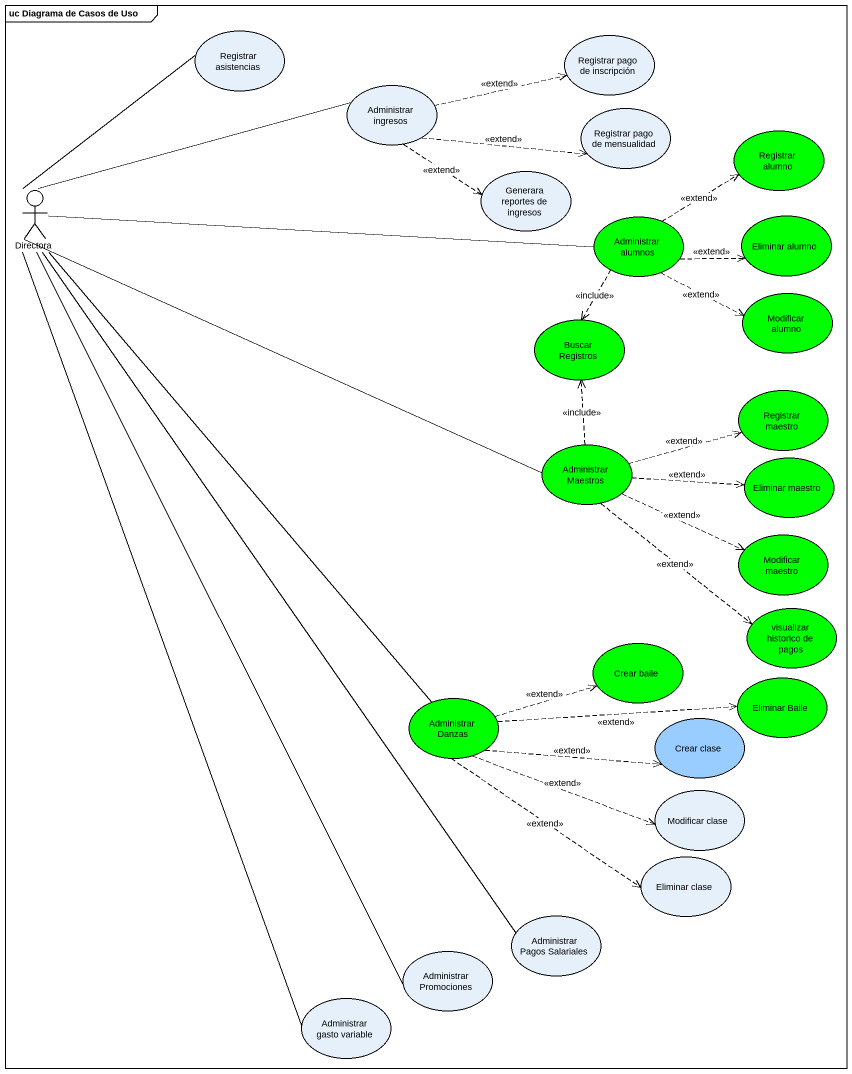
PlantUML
@startuml
mainframe uc Diagrama de Casos de Uso
usecase "Registrar asistencias" as Registrar_asistencias
usecase "Registrar pago de inscripción" as Registrar_pago_de
usecase "Administrar ingresos" as Administrar_ingresos
usecase "Registrar pago de mensualidad" as Registrar_pago_de_2
usecase "Registrar alumno" as Registrar_alumno #00FF00
actor Directora
usecase "Generara reportes de ingresos" as Generara_reportes_de
usecase "Administrar alumnos" as Administrar_alumnos #00FF00
usecase "Eliminar alumno" as Eliminar_alumno #00FF00
usecase "Modificar alumno" as Modificar_alumno #00FF00
usecase "Buscar Registros" as Buscar_Registros #00FF00
usecase "Registrar maestro" as Registrar_maestro #00FF00
usecase "Administrar Maestros" as Administrar_Maestros #00FF00
usecase "Eliminar maestro" as Eliminar_maestro #00FF00
usecase "Modificar maestro" as Modificar_maestro #00FF00
usecase "visualizar historico de pagos" as visualizar_historico_de #00FF00
usecase "Crear baile" as Crear_baile #00FF00
usecase "Administrar Danzas" as Administrar_Danzas #00FF00
usecase "Eliminar Baile" as Eliminar_Baile #00FF00
usecase "Crear clase" as Crear_clase #99CCFF
usecase "Modificar clase" as Modificar_clase
usecase "Eliminar clase" as Eliminar_clase
usecase "Administrar Pagos Salariales" as Administrar_Pagos_Salariales
usecase "Administrar Promociones" as Administrar_Promociones
usecase "Administrar gasto variable" as Administrar_gasto_variable
Administrar_ingresos .right.> Registrar_pago_de : <<extend>>
Administrar_ingresos .right.> Registrar_pago_de_2 : <<extend>>
Administrar_ingresos ..> Generara_reportes_de : <<extend>>
Directora -up- Registrar_asistencias
Directora -right- Administrar_ingresos
Directora -right- Administrar_alumnos
Directora -right- Administrar_Maestros
Directora -- Administrar_Danzas
Directora -- Administrar_Pagos_Salariales
Directora -- Administrar_Promociones
Directora -- Administrar_gasto_variable
Administrar_alumnos .up.> Registrar_alumno : <<extend>>
Administrar_alumnos .right.> Eliminar_alumno : <<extend>>
Administrar_alumnos .right.> Modificar_alumno : <<extend>>
Administrar_alumnos ..> Buscar_Registros : <<include>>
Administrar_Maestros .up.> Buscar_Registros : <<include>>
Administrar_Maestros .right.> Registrar_maestro : <<extend>>
Administrar_Maestros .right.> Eliminar_maestro : <<extend>>
Administrar_Maestros .right.> Modificar_maestro : <<extend>>
Administrar_Maestros ..> visualizar_historico_de : <<extend>>
Administrar_Danzas .right.> Crear_baile : <<extend>>
Administrar_Danzas .right.> Eliminar_Baile : <<extend>>
Administrar_Danzas .right.> Crear_clase : <<extend>>
Administrar_Danzas .right.> Modificar_clase : <<extend>>
Administrar_Danzas ..> Eliminar_clase : <<extend>>
@enduml
